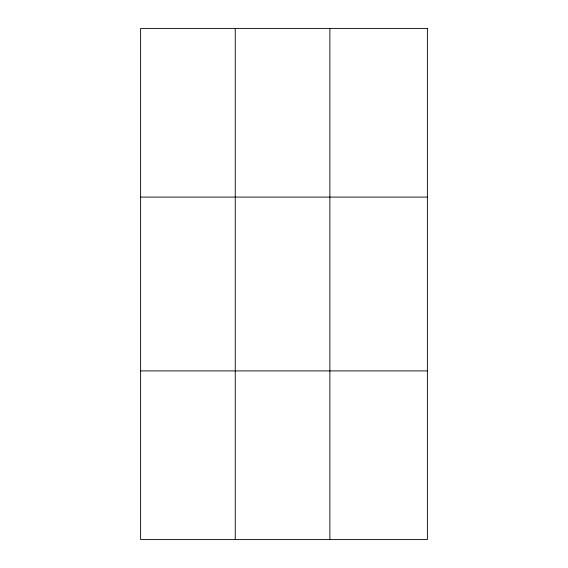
<?xml version="1.0" encoding="UTF-8"?>
<svg xmlns="http://www.w3.org/2000/svg" width="568" height="568" viewBox="0 0 568 568"><rect width="100%" height="100%" fill="white"/><g stroke="black" fill="none" stroke-linecap="round" stroke-linejoin="round"><path stroke-width="0.85" d="M235.251 28.4L235.251 539.6M329.88 28.4L329.88 539.6M140.615 197.096L427.385 197.096M140.615 370.904L427.385 370.904M427.385 28.4L427.385 539.6L140.615 539.6L140.615 28.4L427.385 28.4"/></g></svg>
